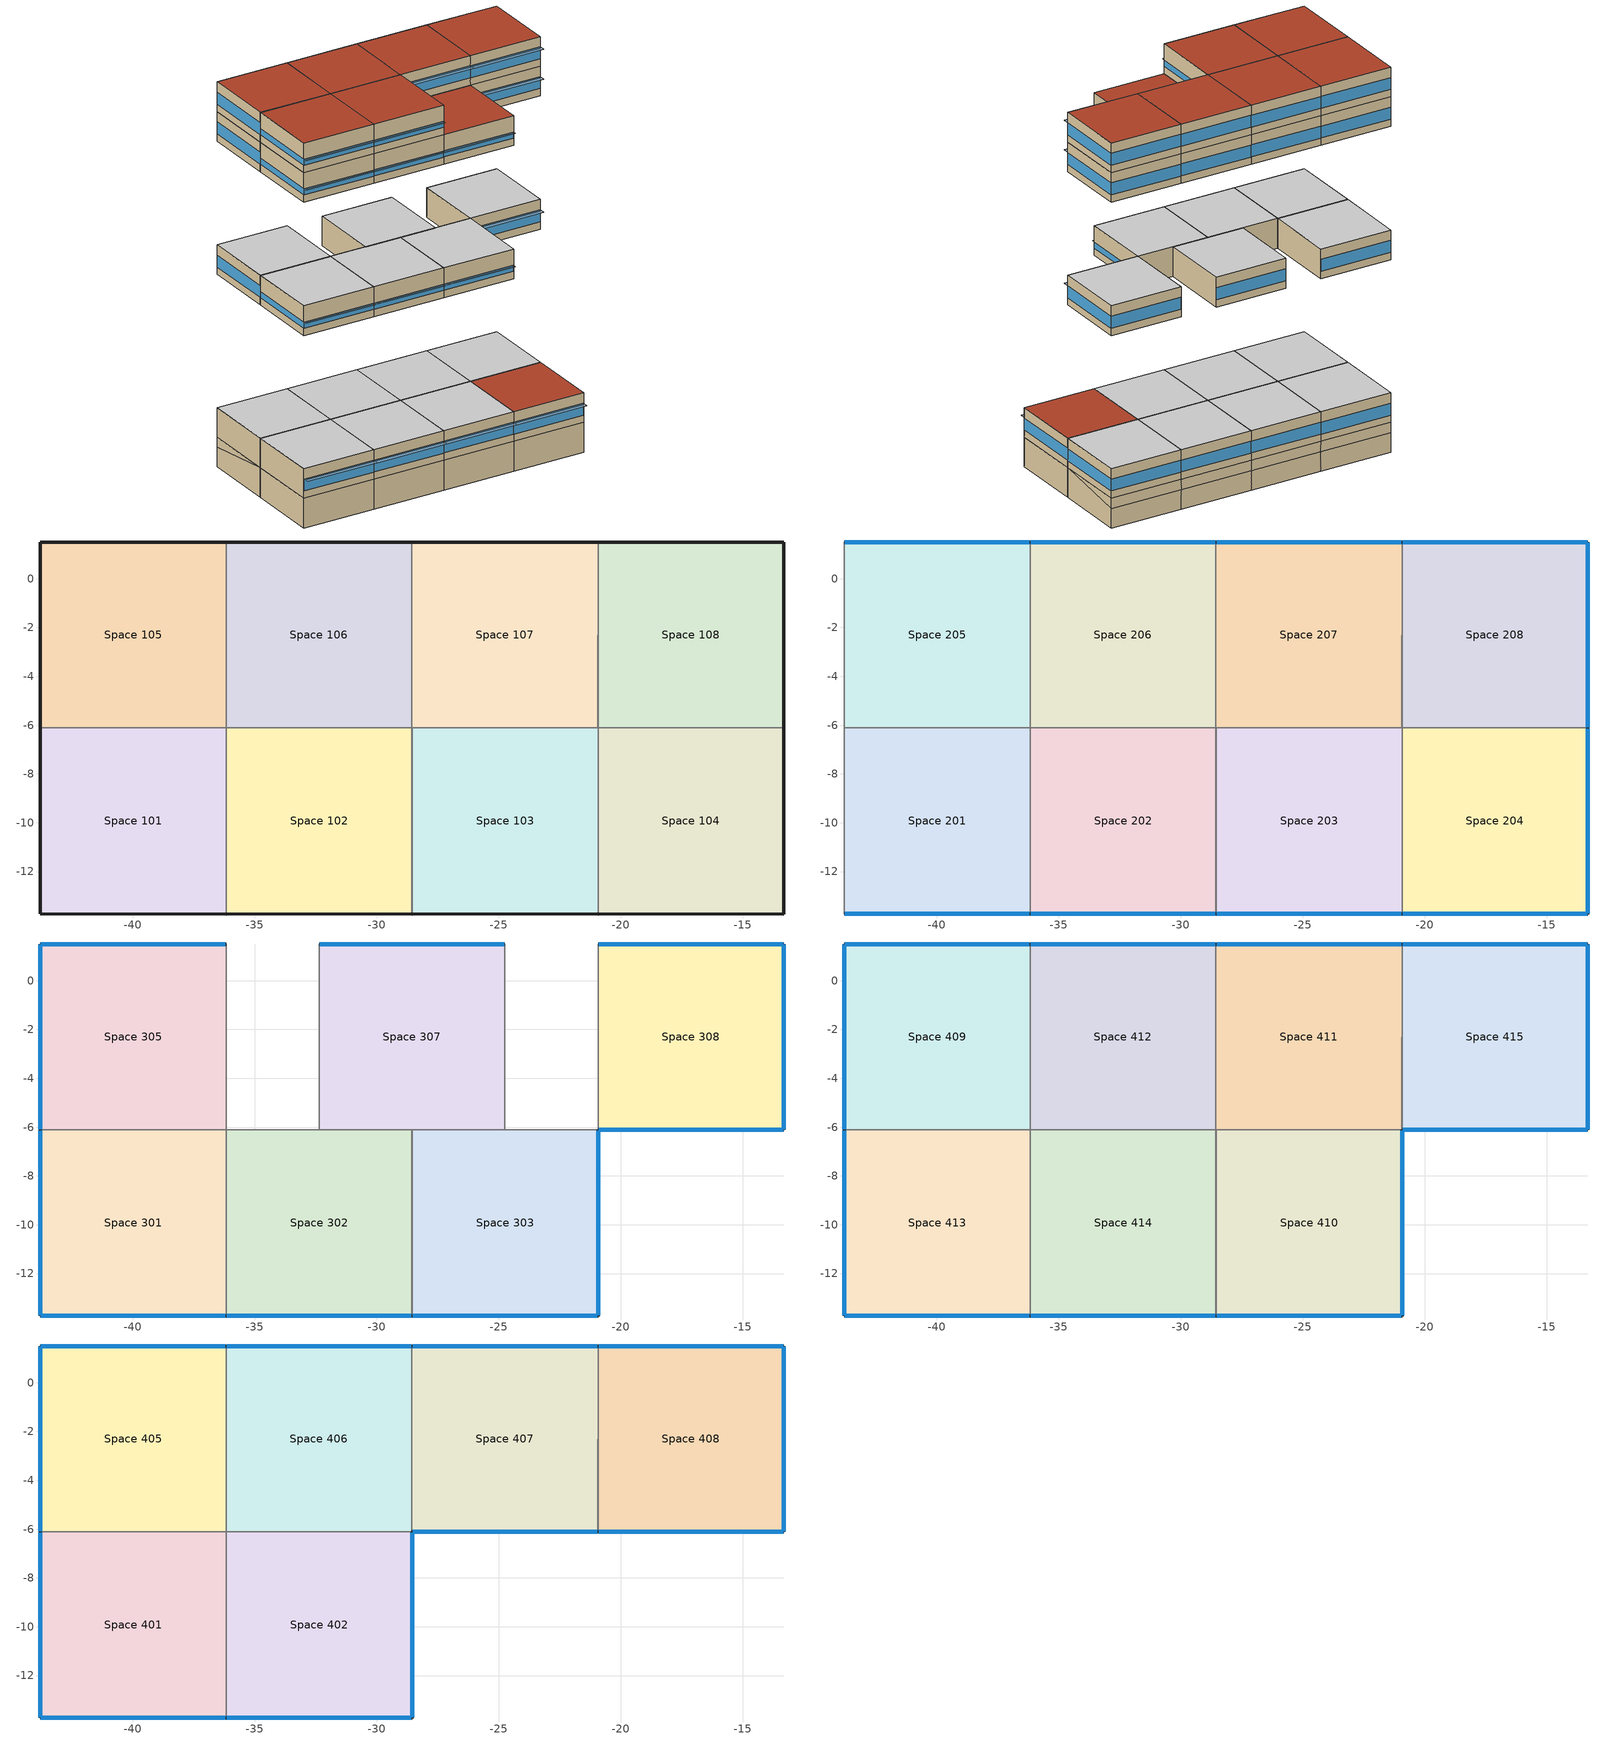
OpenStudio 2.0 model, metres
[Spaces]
Space 101
 floor ground: -36.18,-6.12 -36.18,-13.74 -43.8,-13.74 -43.8,-6.12 z0
 wall ground: -43.8,-6.12 -43.8,-13.74 -36.18,-13.74 z0:3.05
 wall to Space 105: -36.18,-6.12 -43.8,-6.12 z0:3.05
 wall to Space 102: -36.18,-13.74 -36.18,-6.12 z0:3.05
Space 102
 floor ground: -28.56,-6.12 -28.56,-13.74 -36.18,-13.74 -36.18,-6.12 z0
 wall to Space 106: -28.56,-6.12 -36.18,-6.12 z0:3.05
 wall to Space 103: -28.56,-13.74 -28.56,-6.12 z0:3.05
 wall ground: -36.18,-13.74 -28.56,-13.74 z0:3.05
Space 103
 floor ground: -20.94,-6.12 -20.94,-13.74 -28.56,-13.74 -28.56,-6.12 z0
 wall to Space 107: -20.94,-6.12 -28.56,-6.12 z0:3.05
 wall to Space 104: -20.94,-13.74 -20.94,-6.12 z0:3.05
 wall ground: -28.56,-13.74 -20.94,-13.74 z0:3.05
Space 104
 floor ground: -13.32,-6.12 -13.32,-13.74 -20.94,-13.74 -20.94,-6.12 z0
 wall to Space 108: -13.32,-6.12 -20.94,-6.12 z0:3.05
 wall ground: -20.94,-13.74 -13.32,-13.74 -13.32,-6.12 z0:3.05
Space 105
 floor ground: -43.8,1.5 -36.18,1.5 -36.18,-6.12 -43.8,-6.12 z0
 wall outside: -36.18,1.5 -43.8,1.5 z1.99:3.05
 wall to Space 106: -36.18,-6.12 -36.18,1.5 z0:3.05
 wall ground: -36.18,1.5 -43.8,1.5 z0:1.99; -43.8,-6.12,3.05 -43.8,1.5,1.99 -43.8,1.5,0 -43.8,-6.12,0
 wall adiabatic: -43.8,1.5,3.05 -43.8,1.5,1.99 -43.8,-6.12,3.05
Space 106
 floor ground: -36.18,1.5 -28.56,1.5 -28.56,-6.12 -36.18,-6.12 z0
 wall outside: -28.56,1.5 -36.18,1.5 z1.99:3.05
 wall to Space 107: -28.56,-6.12 -28.56,1.5 z0:3.05
 wall ground: -28.56,1.5 -36.18,1.5 z0:1.99
Space 107
 floor ground: -28.56,1.5 -20.94,1.5 -20.94,-6.12 -28.56,-6.12 z0
 wall outside: -20.94,1.5 -28.56,1.5 z1.99:3.05
 wall to Space 108: -20.94,-6.12 -20.94,1.5 z0:3.05
 wall ground: -20.94,1.5 -28.56,1.5 z0:1.99
Space 108
 floor ground: -13.32,1.5 -13.32,-6.12 -20.94,-6.12 -20.94,1.5 z0
 wall outside: -13.32,1.5 -20.94,1.5 z1.99:3.05; -13.32,-6.12,3.05 -13.32,1.5,1.99 -13.32,1.5,3.05
 wall ground: -13.32,1.5 -20.94,1.5 z0:1.99; -13.32,-6.12,3.05 -13.32,-6.12,0 -13.32,1.5,0 -13.32,1.5,1.99
Space 201
 floor to Space 101: -36.18,-6.12 -36.18,-13.74 -43.8,-13.74 -43.8,-6.12 z3.05
 wall outside: -43.8,-13.74 -36.18,-13.74 z3.05:6.1
 wall adiabatic: -43.8,-6.12 -43.8,-13.74 z3.05:6.1
 wall to Space 205: -36.18,-6.12 -43.8,-6.12 z3.05:6.1
 wall to Space 202: -36.18,-13.74 -36.18,-6.12 z3.05:6.1
 window: -43.77,-13.74 -36.2,-13.74 z3.81:5.04
 ceiling adiabatic: -36.18,-13.74 -36.18,-6.12 -43.8,-6.12 -43.8,-13.74 z6.1
Space 202
 floor to Space 102: -28.56,-6.12 -28.56,-13.74 -36.18,-13.74 -36.18,-6.12 z3.05
 wall outside: -36.18,-13.74 -28.56,-13.74 z3.05:6.1
 wall to Space 206: -28.56,-6.12 -36.18,-6.12 z3.05:6.1
 wall to Space 203: -28.56,-13.74 -28.56,-6.12 z3.05:6.1
 window: -36.15,-13.74 -28.58,-13.74 z3.81:5.04
 ceiling adiabatic: -28.56,-13.74 -28.56,-6.12 -36.18,-6.12 -36.18,-13.74 z6.1
Space 203
 floor to Space 103: -20.94,-6.12 -20.94,-13.74 -28.56,-13.74 -28.56,-6.12 z3.05
 wall outside: -28.56,-13.74 -20.94,-13.74 z3.05:6.1
 wall to Space 207: -20.94,-6.12 -28.56,-6.12 z3.05:6.1
 wall to Space 204: -20.94,-13.74 -20.94,-6.12 z3.05:6.1
 window: -28.53,-13.74 -20.96,-13.74 z3.81:5.04
 ceiling adiabatic: -20.94,-13.74 -20.94,-6.12 -28.56,-6.12 -28.56,-13.74 z6.1
Space 204
 floor to Space 104: -13.32,-6.12 -13.32,-13.74 -20.94,-13.74 -20.94,-6.12 z3.05
 wall outside: -20.94,-13.74 -13.32,-13.74 -13.32,-6.12 z3.05:6.1
 wall to Space 208: -13.32,-6.12 -20.94,-6.12 z3.05:6.1
 window: -20.91,-13.74 -13.34,-13.74 / -13.32,-13.71 -13.32,-6.14 z3.81:5.04
 roof outside: -13.32,-13.74 -13.32,-6.12 -20.94,-6.12 -20.94,-13.74 z6.1
Space 205
 floor to Space 105: -43.8,1.5 -36.18,1.5 -36.18,-6.12 -43.8,-6.12 z3.05
 wall outside: -36.18,1.5 -43.8,1.5 z3.05:6.1
 wall to Space 206: -36.18,-6.12 -36.18,1.5 z3.05:6.1
 wall adiabatic: -43.8,1.5 -43.8,-6.12 z3.05:6.1
 window: -36.2,1.5 -43.77,1.5 z3.81:5.04
 ceiling adiabatic: -36.18,-6.12 -36.18,1.5 -43.8,1.5 -43.8,-6.12 z6.1
Space 206
 floor to Space 106: -36.18,1.5 -28.56,1.5 -28.56,-6.12 -36.18,-6.12 z3.05
 wall outside: -28.56,1.5 -36.18,1.5 z3.05:6.1
 wall to Space 207: -28.56,-6.12 -28.56,1.5 z3.05:6.1
 window: -28.58,1.5 -36.15,1.5 z3.81:5.04
 ceiling adiabatic: -28.56,-6.12 -28.56,1.5 -36.18,1.5 -36.18,-6.12 z6.1
Space 207
 floor to Space 107: -28.56,1.5 -20.94,1.5 -20.94,-6.12 -28.56,-6.12 z3.05
 wall outside: -20.94,1.5 -28.56,1.5 z3.05:6.1
 wall to Space 208: -20.94,-6.12 -20.94,1.5 z3.05:6.1
 window: -20.96,1.5 -28.53,1.5 z3.81:5.04
 ceiling adiabatic: -20.94,-6.12 -20.94,1.5 -28.56,1.5 -28.56,-6.12 z6.1
Space 208
 floor to Space 108: -13.32,1.5 -13.32,-6.12 -20.94,-6.12 -20.94,1.5 z3.05
 wall outside: -13.32,-6.12 -13.32,1.5 -20.94,1.5 z3.05:6.1
 window: -13.32,-6.09 -13.32,1.48 / -13.34,1.5 -20.91,1.5 z3.81:5.04
 ceiling adiabatic: -13.32,-6.12 -13.32,1.5 -20.94,1.5 -20.94,-6.12 z6.1
Space 301
 floor adiabatic: -36.18,-6.12 -36.18,-13.74 -43.8,-13.74 -43.8,-6.12 z19.81
 wall outside: -43.8,-6.12 -43.8,-13.74 -36.18,-13.74 z19.81:22.86
 wall to Space 305: -36.18,-6.12 -43.8,-6.12 z19.81:22.86
 wall to Space 302: -36.18,-13.74 -36.18,-6.12 z19.81:22.86
 window: -43.77,-13.74 -36.2,-13.74 / -43.8,-6.14 -43.8,-13.71 z20.57:21.19
 ceiling adiabatic: -36.18,-13.74 -36.18,-6.12 -43.8,-6.12 -43.8,-13.74 z22.86
Space 302
 floor adiabatic: -28.56,-6.12 -28.56,-13.74 -36.18,-13.74 -36.18,-6.12 z19.81
 wall outside: -36.18,-13.74 -28.56,-13.74 z19.81:22.86
 wall adiabatic: -28.56,-6.12 -36.18,-6.12 z19.81:22.86
 wall to Space 303: -28.56,-13.74 -28.56,-6.12 z19.81:22.86
 window: -36.15,-13.74 -28.58,-13.74 z20.57:21.19
 ceiling adiabatic: -28.56,-13.74 -28.56,-6.12 -36.18,-6.12 -36.18,-13.74 z22.86
Space 303
 floor adiabatic: -20.94,-6.12 -20.94,-13.74 -28.56,-13.74 -28.56,-6.12 z19.81
 wall outside: -28.56,-13.74 -20.94,-13.74 -20.94,-6.12 z19.81:22.86
 wall adiabatic: -20.94,-6.12 -28.56,-6.12 z19.81:22.86
 window: -28.53,-13.74 -20.96,-13.74 / -20.94,-13.71 -20.94,-6.14 z20.57:21.19
 ceiling adiabatic: -20.94,-13.74 -20.94,-6.12 -28.56,-6.12 -28.56,-13.74 z22.86
Space 305
 floor adiabatic: -36.18,1.5 -36.18,-6.12 -43.8,-6.12 -43.8,1.5 z19.81
 wall outside: -36.18,1.5 -43.8,1.5 -43.8,-6.12 z19.81:22.86
 wall adiabatic: -36.18,-6.12 -36.18,1.5 z19.81:22.86
 window: -43.8,1.48 -43.8,-6.09 / -36.2,1.5 -43.77,1.5 z20.57:21.8
 ceiling adiabatic: -36.18,-6.12 -36.18,1.5 -43.8,1.5 -43.8,-6.12 z22.86
Space 307
 floor adiabatic: -24.75,1.5 -24.75,-6.12 -32.37,-6.12 -32.37,1.5 z19.81
 wall outside: -24.75,1.5 -32.37,1.5 z19.81:22.86
 wall adiabatic: -32.37,1.5 -32.37,-6.12 -24.75,-6.12 -24.75,1.5 z19.81:22.86
 window: -24.77,1.5 -32.34,1.5 z20.57:21.8
 ceiling adiabatic: -24.75,-6.12 -24.75,1.5 -32.37,1.5 -32.37,-6.12 z22.86
Space 308
 floor adiabatic: -13.32,1.5 -13.32,-6.12 -20.94,-6.12 -20.94,1.5 z19.81
 wall outside: -20.94,-6.12 -13.32,-6.12 -13.32,1.5 -20.94,1.5 z19.81:22.86
 wall adiabatic: -20.94,1.5 -20.94,-6.12 z19.81:22.86
 window: -13.34,1.5 -20.91,1.5 / -20.91,-6.12 -13.34,-6.12 / -13.32,-6.09 -13.32,1.48 z20.57:21.8
 ceiling adiabatic: -13.32,-6.12 -13.32,1.5 -20.94,1.5 -20.94,-6.12 z22.86
Space 409
 floor adiabatic: -43.8,1.5 -36.18,1.5 -36.18,-6.12 -43.8,-6.12 z33.53
 wall outside: -36.18,1.5 -43.8,1.5 -43.8,-6.12 z33.53:36.58
 wall to Space 413: -43.8,-6.12 -36.18,-6.12 z33.53:36.58
 wall to Space 412: -36.18,-6.12 -36.18,1.5 z33.53:36.58
 window: -43.8,1.48 -43.8,-6.09 / -36.2,1.5 -43.77,1.5 z34.29:35.52
Space 410
 floor adiabatic: -20.94,-6.12 -20.94,-13.74 -28.56,-13.74 -28.56,-6.12 z33.53
 wall outside: -28.56,-13.74 -20.94,-13.74 -20.94,-6.12 z33.53:36.58
 wall to Space 411: -20.94,-6.12 -28.56,-6.12 z33.53:36.58
 wall to Space 414: -28.56,-6.12 -28.56,-13.74 z33.53:36.58
 window: -20.94,-13.71 -20.94,-6.14 / -28.53,-13.74 -20.96,-13.74 z34.29:34.9
 roof outside: -20.94,-13.74 -20.94,-6.12 -28.56,-6.12 -28.56,-13.74 z36.58
Space 411
 floor adiabatic: -28.56,1.5 -20.94,1.5 -20.94,-6.12 -28.56,-6.12 z33.53
 wall outside: -20.94,1.5 -28.56,1.5 z33.53:36.58
 wall to Space 412: -28.56,1.5 -28.56,-6.12 z33.53:36.58
 wall to Space 415: -20.94,-6.12 -20.94,1.5 z33.53:36.58
 window: -20.96,1.5 -28.53,1.5 z34.29:35.52
Space 412
 floor adiabatic: -28.56,1.5 -28.56,-6.12 -36.18,-6.12 -36.18,1.5 z33.53
 wall outside: -28.56,1.5 -36.18,1.5 z33.53:36.58
 wall to Space 414: -36.18,-6.12 -28.56,-6.12 z33.53:36.58
 window: -28.58,1.5 -36.15,1.5 z34.29:35.52
Space 413
 floor adiabatic: -36.18,-6.12 -36.18,-13.74 -43.8,-13.74 -43.8,-6.12 z33.53
 wall outside: -43.8,-6.12 -43.8,-13.74 -36.18,-13.74 z33.53:36.58
 wall to Space 414: -36.18,-13.74 -36.18,-6.12 z33.53:36.58
 window: -43.8,-6.14 -43.8,-13.71 / -43.77,-13.74 -36.2,-13.74 z34.29:34.9
Space 414
 floor adiabatic: -28.56,-6.12 -28.56,-13.74 -36.18,-13.74 -36.18,-6.12 z33.53
 wall outside: -36.18,-13.74 -28.56,-13.74 z33.53:36.58
 window: -36.15,-13.74 -28.58,-13.74 z34.29:34.9
Space 415
 floor adiabatic: -13.32,1.5 -13.32,-6.12 -20.94,-6.12 -20.94,1.5 z33.53
 wall outside: -20.94,-6.12 -13.32,-6.12 -13.32,1.5 -20.94,1.5 z33.53:36.58
 window: -13.34,1.5 -20.91,1.5 / -13.32,-6.09 -13.32,1.48 / -20.91,-6.12 -13.34,-6.12 z34.29:35.52
Space 401
 floor to Space 413: -36.18,-6.12 -36.18,-13.74 -43.8,-13.74 -43.8,-6.12 z36.58
 wall outside: -43.8,-6.12 -43.8,-13.74 -36.18,-13.74 z36.58:39.62
 wall to Space 405: -36.18,-6.12 -43.8,-6.12 z36.58:39.62
 wall to Space 402: -36.18,-13.74 -36.18,-6.12 z36.58:39.62
 window: -43.8,-6.14 -43.8,-13.71 / -43.77,-13.74 -36.2,-13.74 z37.34:37.95
 roof outside: -36.18,-13.74 -36.18,-6.12 -43.8,-6.12 -43.8,-13.74 z39.62
Space 402
 floor to Space 414: -28.56,-6.12 -28.56,-13.74 -36.18,-13.74 -36.18,-6.12 z36.58
 wall outside: -36.18,-13.74 -28.56,-13.74 -28.56,-6.12 z36.58:39.62
 wall to Space 406: -28.56,-6.12 -36.18,-6.12 z36.58:39.62
 window: -36.15,-13.74 -28.58,-13.74 / -28.56,-13.71 -28.56,-6.14 z37.34:37.95
 roof outside: -28.56,-13.74 -28.56,-6.12 -36.18,-6.12 -36.18,-13.74 z39.62
Space 405
 floor to Space 409: -43.8,1.5 -36.18,1.5 -36.18,-6.12 -43.8,-6.12 z36.58
 wall outside: -36.18,1.5 -43.8,1.5 -43.8,-6.12 z36.58:39.62
 wall to Space 406: -36.18,-6.12 -36.18,1.5 z36.58:39.62
 window: -43.8,1.48 -43.8,-6.09 / -36.2,1.5 -43.77,1.5 z37.34:38.56
 roof outside: -36.18,-6.12 -36.18,1.5 -43.8,1.5 -43.8,-6.12 z39.62
Space 406
 floor to Space 412: -36.18,1.5 -28.56,1.5 -28.56,-6.12 -36.18,-6.12 z36.58
 wall outside: -28.56,1.5 -36.18,1.5 z36.58:39.62
 wall to Space 407: -28.56,-6.12 -28.56,1.5 z36.58:39.62
 window: -28.58,1.5 -36.15,1.5 z37.34:38.56
 roof outside: -28.56,-6.12 -28.56,1.5 -36.18,1.5 -36.18,-6.12 z39.62
Space 407
 floor to Space 411: -28.56,1.5 -20.94,1.5 -20.94,-6.12 -28.56,-6.12 z36.58
 wall outside: -28.56,-6.12 -20.94,-6.12 / -20.94,1.5 -28.56,1.5 z36.58:39.62
 wall to Space 408: -20.94,-6.12 -20.94,1.5 z36.58:39.62
 window: -28.53,-6.12 -20.96,-6.12 / -20.96,1.5 -28.53,1.5 z37.34:38.56
 roof outside: -20.94,-6.12 -20.94,1.5 -28.56,1.5 -28.56,-6.12 z39.62
Space 408
 floor to Space 415: -13.32,1.5 -13.32,-6.12 -20.94,-6.12 -20.94,1.5 z36.58
 wall outside: -20.94,-6.12 -13.32,-6.12 -13.32,1.5 -20.94,1.5 z36.58:39.62
 window: -20.91,-6.12 -13.34,-6.12 / -13.34,1.5 -20.91,1.5 / -13.32,-6.09 -13.32,1.48 z37.34:38.56
 roof outside: -13.32,-6.12 -13.32,1.5 -20.94,1.5 -20.94,-6.12 z39.62
shading: -20.96,-14.35 -20.96,-13.74 -28.53,-13.74 -28.53,-14.35 z5.04; -13.34,-6.73 -13.34,-6.12 -20.91,-6.12 -20.91,-6.73 z38.56; -28.58,-14.05 -28.58,-13.74 -36.15,-13.74 -36.15,-14.05 z37.95; -36.2,-14.05 -36.2,-13.74 -43.77,-13.74 -43.77,-14.05 z21.19; -36.2,-14.05 -36.2,-13.74 -43.77,-13.74 -43.77,-14.05 z37.95; -13.34,-14.35 -13.34,-13.74 -20.91,-13.74 -20.91,-14.35 z5.04; -36.2,-14.35 -36.2,-13.74 -43.77,-13.74 -43.77,-14.35 z5.04; -20.96,-14.05 -20.96,-13.74 -28.53,-13.74 -28.53,-14.05 z21.19; -28.58,-14.05 -28.58,-13.74 -36.15,-13.74 -36.15,-14.05 z21.19; -13.34,-6.73 -13.34,-6.12 -20.91,-6.12 -20.91,-6.73 z21.8; -20.96,-6.73 -20.96,-6.12 -28.53,-6.12 -28.53,-6.73 z38.56; -28.58,-14.35 -28.58,-13.74 -36.15,-13.74 -36.15,-14.35 z5.04; -20.96,-14.05 -20.96,-13.74 -28.53,-13.74 -28.53,-14.05 z34.9; -36.2,-14.05 -36.2,-13.74 -43.77,-13.74 -43.77,-14.05 z34.9; -28.58,-14.05 -28.58,-13.74 -36.15,-13.74 -36.15,-14.05 z34.9; -13.34,-6.73 -13.34,-6.12 -20.91,-6.12 -20.91,-6.73 z35.52
[Building]
Building 1: Space Type=189.1-2009 - Office - OpenOffice - CZ4-8 1; Default Construction Set=189.1-2009 - CZ5 - Office 1
[Site]
Site 1
[ClimateZones]
Climate Zone Institution Name 1=ASHRAE; Climate Zone Document Name 1=ANSI/ASHRAE Standard 169; Climate Zone Document Year 1=2006; Climate Zone Institution Name 2=CEC; Climate Zone Document Name 2=California Climate Zone Descriptions; Climate Zone Document Year 2=1995
[DefaultConstructionSet]
189.1-2009 - CZ5 - Office 1: Default Exterior Surface Constructions=Default Surface Constructions 22; Default Interior Surface Constructions=Default Surface Constructions 23; Default Ground Contact Surface Constructions=Default Surface Constructions 24; Default Exterior SubSurface Constructions=Default Sub Surface Constructions 15; Default Interior SubSurface Constructions=Default Sub Surface Constructions 16; Interior Partition Construction=Interior Partition
[DefaultSurfaceConstructions]
Name | Floor Construction | Wall Construction | Roof Ceiling Construction
Default Surface Constructions 22 | ExtSlabCarpet 4in ClimateZone 1-8 | ASHRAE 189.1-2009 ExtWall Mass ClimateZone 5 | ASHRAE 189.1-2009 ExtRoof IEAD ClimateZone 2-5
Default Surface Constructions 23 | Interior Floor | Interior Wall | Interior Ceiling
Default Surface Constructions 24 | ExtSlabCarpet 4in ClimateZone 1-8 | ExtSlabCarpet 4in ClimateZone 1-8 | ExtSlabCarpet 4in ClimateZone 1-8
[Construction]
ExtSlabCarpet 4in ClimateZone 1-8: MAT-CC05 4 HW CONCRETE, CP02 CARPET PAD
Interior Floor: F16 Acoustic tile, F05 Ceiling air space resistance, M11 100mm lightweight concrete
Interior Wall: G01a 19mm gypsum board, F04 Wall air space resistance, G01a 19mm gypsum board
Interior Ceiling: M11 100mm lightweight concrete, F05 Ceiling air space resistance, F16 Acoustic tile
Exterior Door: F08 Metal surface, I01 25mm insulation board
Interior Window: Clear 3mm
Interior Door; Interior Partition: G05 25mm wood
ASHRAE 189.1-2009 ExtRoof IEAD ClimateZone 2-5: Roof Membrane, Roof Insulation [21], Metal Decking
ASHRAE 189.1-2009 ExtWindow ClimateZone 4-5: Theoretical Glass [207]
ASHRAE 189.1-2009 ExtWall Mass ClimateZone 5: 1IN Stucco, 8IN Concrete HW, Wall Insulation [40], 1/2IN Gypsum
[Material] Thermal Absorptance=0.9
Name | Roughness | Thickness {m} | Conductivity {W/m-K} | Density {kg/m3} | Specific Heat {J/kg-K} | Solar Absorptance | Visible Absorptance
MAT-CC05 4 HW CONCRETE | Rough | 0.1016 | 1.311 | 2240 | 836.8 | 0.85 | 0.85
1IN Stucco | Smooth | 0.0253 | 0.6918 | 1858 | 837 | 0.92 | 0.92
8IN Concrete HW | MediumRough | 0.2033 | 1.7296 | 2243 | 837 | 0.65 | 0.65
1/2IN Gypsum | Smooth | 0.0127 | 0.16 | 784.9 | 830 | 0.4 | 0.4
Roof Membrane | VeryRough | 0.0095 | 0.16 | 1121.29 | 1460 | 0.7 | 0.7
Metal Decking | MediumSmooth | 0.0015 | 45.006 | 7680 | 418.4 | 0.6 | 0.6
F16 Acoustic tile | MediumSmooth | 0.0191 | 0.06 | 368 | 590 | 0.3 | 0.3
M11 100mm lightweight concrete | MediumRough | 0.1016 | 0.53 | 1280 | 840 | 0.5 | 0.5
G01a 19mm gypsum board | MediumSmooth | 0.019 | 0.16 | 800 | 1090 | 0.4 | 0.4
F08 Metal surface | Smooth | 0.0008 | 45.28 | 7824 | 500 | 0.7 | 0.7
I01 25mm insulation board | MediumRough | 0.0254 | 0.03 | 43 | 1210 | 0.6 | 0.6
G05 25mm wood | MediumSmooth | 0.0254 | 0.15 | 608 | 1630 | 0.5 | 0.5
Roof Insulation [21] | MediumRough | 0.2105 | 0.049 | 265 | 836.8 | 0.7 | 0.7
Wall Insulation [40] | MediumRough | 0.0794 | 0.0432 | 91 | 837 | 0.5 | 0.5
[Material:NoMass]
CP02 CARPET PAD: Roughness=Smooth; Thermal Resistance {m2-K/W}=0.1; Thermal Absorptance=0.9; Solar Absorptance=0.8; Visible Absorptance=0.8
[Material:AirGap]
Name | Thermal Resistance {m2-K/W}
F05 Ceiling air space resistance | 0.18
F04 Wall air space resistance | 0.15
[DefaultSubSurfaceConstructions]
Name | Fixed Window Construction | Operable Window Construction | Door Construction | Tubular Daylight Dome Construction | Tubular Daylight Diffuser Construction
Default Sub Surface Constructions 15 | ASHRAE 189.1-2009 ExtWindow ClimateZone 4-5 | ASHRAE 189.1-2009 ExtWindow ClimateZone 4-5 | Exterior Door | Interior Window | Interior Window
Default Sub Surface Constructions 16 | Interior Window | Interior Window | Interior Door
[WindowMaterial:Glazing] Optical Data Type=SpectralAverage; Thickness {m}=0.003; Back Side Solar Reflectance at Normal Incidence=0; Back Side Visible Reflectance at Normal Incidence=0; Infrared Transmittance at Normal Incidence=0; Dirt Correction Factor for Solar and Visible Transmittance=1; Solar Diffusing=No
Name | Solar Transmittance at Normal Incidence | Front Side Solar Reflectance at Normal Incidence | Visible Transmittance at Normal Incidence | Front Side Visible Reflectance at Normal Incidence | Front Side Infrared Hemispherical Emissivity | Back Side Infrared Hemispherical Emissivity | Conductivity {W/m-K}
Clear 3mm | 0.837 | 0.075 | 0.898 | 0.081 | 0.84 | 0.84 | 0.9
Theoretical Glass [207] | 0.3311 | 0.6189 | 0.44 | 0.51 | 0.9 | 0.9 | 0.0133
[WindowMaterial:Blind]
Window Material Blind 1: Slat Width {m}=0.025; Slat Separation {m}=0.01875; Front Side Slat Beam Solar Reflectance=0.5; Back Side Slat Beam Solar Reflectance=0.5; Front Side Slat Diffuse Solar Reflectance=0.5; Back Side Slat Diffuse Solar Reflectance=0.5; Slat Beam Visible Transmittance=0
[SpaceType] Standards Building Type=Office
Name | Default Schedule Set | Design Specification Outdoor Air Object | Standards Space Type
189.1-2009 - Office - Conference - CZ4-8 | 189.1-2009 - Office - Conference - CZ4-8 Schedule Set | 189.1-2009 - Office - Conference - CZ4-8 Ventilation | Conference
189.1-2009 - Office - Lobby - CZ4-8 | 189.1-2009 - Office - Lobby - CZ4-8 Schedule Set | 189.1-2009 - Office - Lobby - CZ4-8 Ventilation | Lobby
189.1-2009 - Office - OpenOffice - CZ4-8 1 | 189.1-2009 - Office - OpenOffice - CZ4-8 Schedule Set 1 | 189.1-2009 - Office - OpenOffice - CZ4-8 Ventilation 1 | OpenOffice
[DefaultScheduleSet] People Activity Level Schedule=Office Activity; Lighting Schedule=Office Bldg Light; Electric Equipment Schedule=Office Bldg Equip; Infiltration Schedule=Office Infil Quarter On
Name | Number of People Schedule
189.1-2009 - Office - Conference - CZ4-8 Schedule Set; 189.1-2009 - Office - Lobby - CZ4-8 Schedule Set | Office Misc Occ
189.1-2009 - Office - OpenOffice - CZ4-8 Schedule Set 1 | Office Work Occ
[Lights:Definition] Design Level Calculation Method=Watts/Area
Name | Watts per Space Floor Area {W/m2}
189.1-2009 - Office - Conference - CZ4-8 Lights Definition; 189.1-2009 - Office - Lobby - CZ4-8 Lights Definition | 12.5938
189.1-2009 - Office - OpenOffice - CZ4-8 Lights Definition 1 | 10.6563
[Lights]
Name | Lights Definition | Space or SpaceType
189.1-2009 - Office - Conference - CZ4-8 Lights | 189.1-2009 - Office - Conference - CZ4-8 Lights Definition | 189.1-2009 - Office - Conference - CZ4-8
189.1-2009 - Office - Lobby - CZ4-8 Lights | 189.1-2009 - Office - Lobby - CZ4-8 Lights Definition | 189.1-2009 - Office - Lobby - CZ4-8
189.1-2009 - Office - OpenOffice - CZ4-8 Lights 1 | 189.1-2009 - Office - OpenOffice - CZ4-8 Lights Definition 1 | 189.1-2009 - Office - OpenOffice - CZ4-8 1
[DesignSpecification:OutdoorAir] Outdoor Air Method=Sum
Name | Outdoor Air Flow per Person {m3/s-person}
189.1-2009 - Office - Conference - CZ4-8 Ventilation; 189.1-2009 - Office - OpenOffice - CZ4-8 Ventilation 1 | 0.00943895
189.1-2009 - Office - Lobby - CZ4-8 Ventilation | 0.00707921
[People:Definition] Number of People Calculation Method=People/Area; Fraction Radiant=0.3
Name | People per Space Floor Area {person/m2}
189.1-2009 - Office - Conference - CZ4-8 People Definition | 0.538196
189.1-2009 - Office - Lobby - CZ4-8 People Definition | 0.107639
189.1-2009 - Office - OpenOffice - CZ4-8 People Definition 1 | 0.0565105
[People]
Name | People Definition | Space or SpaceType
189.1-2009 - Office - Conference - CZ4-8 People | 189.1-2009 - Office - Conference - CZ4-8 People Definition | 189.1-2009 - Office - Conference - CZ4-8
189.1-2009 - Office - Lobby - CZ4-8 People | 189.1-2009 - Office - Lobby - CZ4-8 People Definition | 189.1-2009 - Office - Lobby - CZ4-8
189.1-2009 - Office - OpenOffice - CZ4-8 People 1 | 189.1-2009 - Office - OpenOffice - CZ4-8 People Definition 1 | 189.1-2009 - Office - OpenOffice - CZ4-8 1
[SpaceInfiltration:DesignFlowRate] Design Flow Rate Calculation Method=Flow/ExteriorArea; Flow per Exterior Surface Area {m3/s-m2}=0.000226568
Name | Space or SpaceType
189.1-2009 - Office - Conference - CZ4-8 Infiltration | 189.1-2009 - Office - Conference - CZ4-8
189.1-2009 - Office - Lobby - CZ4-8 Infiltration | 189.1-2009 - Office - Lobby - CZ4-8
189.1-2009 - Office - OpenOffice - CZ4-8 Infiltration 1 | 189.1-2009 - Office - OpenOffice - CZ4-8 1
[ElectricEquipment:Definition] Design Level Calculation Method=Watts/Area
Name | Watts per Space Floor Area {W/m2}
189.1-2009 - Office - Conference - CZ4-8 Electric Equipment Definition | 3.98265
189.1-2009 - Office - Lobby - CZ4-8 Electric Equipment Definition | 0.753474
189.1-2009 - Office - OpenOffice - CZ4-8 Electric Equipment Definition 1 | 7.64238
[ElectricEquipment]
Name | Electric Equipment Definition | Space or SpaceType
189.1-2009 - Office - Conference - CZ4-8 Electric Equipment | 189.1-2009 - Office - Conference - CZ4-8 Electric Equipment Definition | 189.1-2009 - Office - Conference - CZ4-8
189.1-2009 - Office - Lobby - CZ4-8 Electric Equipment | 189.1-2009 - Office - Lobby - CZ4-8 Electric Equipment Definition | 189.1-2009 - Office - Lobby - CZ4-8
189.1-2009 - Office - OpenOffice - CZ4-8 Electric Equipment 1 | 189.1-2009 - Office - OpenOffice - CZ4-8 Electric Equipment Definition 1 | 189.1-2009 - Office - OpenOffice - CZ4-8 1
[ThermostatSetpoint:DualSetpoint]
Name | Heating Setpoint Temperature Schedule | Cooling Setpoint Temperature Schedule
Thermostat Setpoint Dual Setpoint 1; Thermostat Setpoint Dual Setpoint 2; Thermostat Setpoint Dual Setpoint 3; Thermostat Setpoint Dual Setpoint 4; Thermostat Setpoint Dual Setpoint 5; Thermostat Setpoint Dual Setpoint 6; Thermostat Setpoint Dual Setpoint 8; Thermostat Setpoint Dual Setpoint 9; Thermostat Setpoint Dual Setpoint 10; Thermostat Setpoint Dual Setpoint 11; Thermostat Setpoint Dual Setpoint 12; Thermostat Setpoint Dual Setpoint 13; Thermostat Setpoint Dual Setpoint 14; Thermostat Setpoint Dual Setpoint 15; Thermostat Setpoint Dual Setpoint 16; Thermostat Setpoint Dual Setpoint 17; Thermostat Setpoint Dual Setpoint 18; Thermostat Setpoint Dual Setpoint 19; Thermostat Setpoint Dual Setpoint 20; Thermostat Setpoint Dual Setpoint 21; Thermostat Setpoint Dual Setpoint 22; Thermostat Setpoint Dual Setpoint 23; Thermostat Setpoint Dual Setpoint 24; Thermostat Setpoint Dual Setpoint 25; Thermostat Setpoint Dual Setpoint 26; Thermostat Setpoint Dual Setpoint 27; Thermostat Setpoint Dual Setpoint 28; Thermostat Setpoint Dual Setpoint 29; Thermostat Setpoint Dual Setpoint 30; Thermostat Setpoint Dual Setpoint 31; Thermostat Setpoint Dual Setpoint 32; Thermostat Setpoint Dual Setpoint 33; Thermostat Setpoint Dual Setpoint 34; Thermostat Setpoint Dual Setpoint 35; Thermostat Setpoint Dual Setpoint 36 | Medium Office HtgSetp | Medium Office ClgSetp
Thermostat Setpoint Dual Setpoint 7 | Large Office HtgSetp | Large Office ClgSetp
[ShadingControl]
Shading Control 1: Shading Type=InteriorBlind; Shading Device Material=Window Material Blind 1
[BuildingStory]
Name | Nominal Z Coordinate {m} | Nominal Floor to Floor Height {m}
Building Story 1 | 0 | 3.048
Building Story 2 | 3.048 | 3.048
Building Story 3 | 6.096 | 3.048
Building Story 4 | 9.144 | 3.048
Building Story 5
[Space]
Name | Space Type | Building Story | Thermal Zone
Space 101 | 189.1-2009 - Office - Lobby - CZ4-8 | Building Story 1 | Thermal Zone 3
Space 102 | 189.1-2009 - Office - Lobby - CZ4-8 | Building Story 1 | Thermal Zone 7
Space 103 | 189.1-2009 - Office - Lobby - CZ4-8 | Building Story 1 | Thermal Zone 2
Space 104 | 189.1-2009 - Office - Lobby - CZ4-8 | Building Story 1 | Thermal Zone 23
Space 105 | 189.1-2009 - Office - Lobby - CZ4-8 | Building Story 1 | Thermal Zone 4
Space 106 | 189.1-2009 - Office - Lobby - CZ4-8 | Building Story 1 | Thermal Zone 27
Space 107 | 189.1-2009 - Office - Lobby - CZ4-8 | Building Story 1 | Thermal Zone 1
Space 108 | 189.1-2009 - Office - Lobby - CZ4-8 | Building Story 1 | Thermal Zone 8
Space 201 | 189.1-2009 - Office - OpenOffice - CZ4-8 1 | Building Story 2 | Thermal Zone 18
Space 202 | 189.1-2009 - Office - OpenOffice - CZ4-8 1 | Building Story 2 | Thermal Zone 12
Space 203 | 189.1-2009 - Office - Lobby - CZ4-8 | Building Story 2 | Thermal Zone 11
Space 204 | 189.1-2009 - Office - Lobby - CZ4-8 | Building Story 2 | Thermal Zone 19
Space 205 | 189.1-2009 - Office - OpenOffice - CZ4-8 1 | Building Story 2 | Thermal Zone 15
Space 206 | 189.1-2009 - Office - OpenOffice - CZ4-8 1 | Building Story 2 | Thermal Zone 21
Space 207 | 189.1-2009 - Office - Lobby - CZ4-8 | Building Story 2 | Thermal Zone 17
Space 208 | 189.1-2009 - Office - Lobby - CZ4-8 | Building Story 2 | Thermal Zone 29
Space 301 |  | Building Story 3 | Thermal Zone 6
Space 302 |  | Building Story 3 | Thermal Zone 28
Space 303 |  | Building Story 3 | Thermal Zone 14
Space 305 |  | Building Story 3 | Thermal Zone 22
Space 307 |  | Building Story 3 | Thermal Zone 13
Space 308 |  | Building Story 3 | Thermal Zone 26
Space 401 | 189.1-2009 - Office - Conference - CZ4-8 | Building Story 4 | Thermal Zone 24
Space 402 | 189.1-2009 - Office - Conference - CZ4-8 | Building Story 4 | Thermal Zone 16
Space 405 |  | Building Story 4 | Thermal Zone 5
Space 406 |  | Building Story 4 | Thermal Zone 9
Space 407 |  | Building Story 4 | Thermal Zone 10
Space 408 |  | Building Story 4 | Thermal Zone 20
Space 409 |  | Building Story 5 | Thermal Zone 34
Space 410 |  | Building Story 5 | Thermal Zone 36
Space 411 |  | Building Story 5 | Thermal Zone 33
Space 412 |  | Building Story 5 | Thermal Zone 31
Space 413 |  | Building Story 5 | Thermal Zone 30
Space 414 |  | Building Story 5 | Thermal Zone 35
Space 415 |  | Building Story 5 | Thermal Zone 32
[ThermalZone] Use Ideal Air Loads=No
Name | Thermostat | Multiplier
Thermal Zone 1 | Thermostat Setpoint Dual Setpoint 1
Thermal Zone 2 | Thermostat Setpoint Dual Setpoint 33
Thermal Zone 3 | Thermostat Setpoint Dual Setpoint 34
Thermal Zone 4 | Thermostat Setpoint Dual Setpoint 35
Thermal Zone 5 | Thermostat Setpoint Dual Setpoint 36
Thermal Zone 6 | Thermostat Setpoint Dual Setpoint 32 | 9
Thermal Zone 7 | Thermostat Setpoint Dual Setpoint 30
Thermal Zone 8 | Thermostat Setpoint Dual Setpoint 31
Thermal Zone 9 | Thermostat Setpoint Dual Setpoint 29
Thermal Zone 10 | Thermostat Setpoint Dual Setpoint 27
Thermal Zone 11 | Thermostat Setpoint Dual Setpoint 28
Thermal Zone 12 | Thermostat Setpoint Dual Setpoint 26
Thermal Zone 13 | Thermostat Setpoint Dual Setpoint 25 | 18
Thermal Zone 14 | Thermostat Setpoint Dual Setpoint 21 | 9
Thermal Zone 15 | Thermostat Setpoint Dual Setpoint 10
Thermal Zone 16 | Thermostat Setpoint Dual Setpoint 9
Thermal Zone 17 | Thermostat Setpoint Dual Setpoint 11
Thermal Zone 18 | Thermostat Setpoint Dual Setpoint 7
Thermal Zone 19 | Thermostat Setpoint Dual Setpoint 5
Thermal Zone 20 | Thermostat Setpoint Dual Setpoint 4
Thermal Zone 21 | Thermostat Setpoint Dual Setpoint 6
Thermal Zone 22 | Thermostat Setpoint Dual Setpoint 3 | 9
Thermal Zone 23 | Thermostat Setpoint Dual Setpoint 14
Thermal Zone 24 | Thermostat Setpoint Dual Setpoint 8
Thermal Zone 25 | Thermostat Setpoint Dual Setpoint 12
Thermal Zone 26 | Thermostat Setpoint Dual Setpoint 2 | 9
Thermal Zone 27 | Thermostat Setpoint Dual Setpoint 23
Thermal Zone 28 | Thermostat Setpoint Dual Setpoint 24 | 9
Thermal Zone 29 | Thermostat Setpoint Dual Setpoint 22
Thermal Zone 30 | Thermostat Setpoint Dual Setpoint 19
Thermal Zone 31 | Thermostat Setpoint Dual Setpoint 20
Thermal Zone 32 | Thermostat Setpoint Dual Setpoint 17
Thermal Zone 33 | Thermostat Setpoint Dual Setpoint 18
Thermal Zone 34 | Thermostat Setpoint Dual Setpoint 16
Thermal Zone 35 | Thermostat Setpoint Dual Setpoint 15
Thermal Zone 36 | Thermostat Setpoint Dual Setpoint 13
[Sizing:Zone] Zone Cooling Design Supply Air Temperature Input Method=SupplyAirTemperature; Zone Cooling Design Supply Air Temperature {C}=14; Zone Cooling Design Supply Air Temperature Difference {deltaC}=11.11; Zone Heating Design Supply Air Temperature Input Method=SupplyAirTemperature; Zone Heating Design Supply Air Temperature {C}=40; Zone Heating Design Supply Air Temperature Difference {deltaC}=11.11; Zone Cooling Design Supply Air Humidity Ratio {kg-H2O/kg-air}=0.0085; Zone Heating Design Supply Air Humidity Ratio {kg-H2O/kg-air}=0.008; Cooling Design Air Flow Method=DesignDay; Heating Design Air Flow Method=DesignDay; Account for Dedicated Outdoor Air System=No; Dedicated Outdoor Air System Control Strategy=NeutralSupplyAir; Dedicated Outdoor Air Low Setpoint Temperature for Design {C}=autosize; Dedicated Outdoor Air High Setpoint Temperature for Design {C}=autosize
Thermal Zone 1; Thermal Zone 2; Thermal Zone 3; Thermal Zone 4; Thermal Zone 5; Thermal Zone 6; Thermal Zone 7; Thermal Zone 8; Thermal Zone 9; Thermal Zone 10; Thermal Zone 11; Thermal Zone 12; Thermal Zone 13; Thermal Zone 14; Thermal Zone 15; Thermal Zone 16; Thermal Zone 17; Thermal Zone 18; Thermal Zone 19; Thermal Zone 20; Thermal Zone 21; Thermal Zone 22; Thermal Zone 23; Thermal Zone 24; Thermal Zone 25; Thermal Zone 26; Thermal Zone 27; Thermal Zone 28; Thermal Zone 29; Thermal Zone 30; Thermal Zone 31; Thermal Zone 32; Thermal Zone 33; Thermal Zone 34; Thermal Zone 35; Thermal Zone 36
[Schedule:Ruleset]
Name | Default Day Schedule | Summer Design Day Schedule | Winter Design Day Schedule
Office Bldg Light | Office Bldg Light Default Schedule | Office Bldg Light Summer Design Day | Office Bldg Light Winter Design Day
Office Misc Occ | Office Bldg Occ Default Schedule 1 | Office Bldg Occ Summer Design Day 1 | Office Bldg Occ Winter Design Day 1
Office Activity | Office Activity Default Schedule | Office Activity Summer Design Day | Office Activity Winter Design Day
Office Infil Quarter On | Office Infil Quarter On Default Schedule | Office Infil Quarter On Summer Design Day | Office Infil Quarter On Winter Design Day
Office Bldg Equip | Office Bldg Equip Default Schedule | Office Bldg Equip Summer Design Day | Office Bldg Equip Winter Design Day
Medium Office HtgSetp | Medium Office HtgSetp Default Schedule | Medium Office HtgSetp Summer Design Day | Medium Office HtgSetp Winter Design Day
Medium Office ClgSetp | Medium Office ClgSetp Default Schedule | Medium Office ClgSetp Summer Design Day | Medium Office ClgSetp Winter Design Day
Office Work Occ | Office Bldg Occ Default Schedule | Office Bldg Occ Summer Design Day | Office Bldg Occ Winter Design Day
Large Office HtgSetp | Large Office HtgSetp Default Schedule | Large Office HtgSetp Summer Design Day | Large Office HtgSetp Winter Design Day
Large Office ClgSetp | Large Office ClgSetp Default Schedule | Large Office ClgSetp Summer Design Day | Large Office ClgSetp Winter Design Day
[Schedule:Day]
Office Bldg Light Default Schedule: 5, 0, 0.05, 7, 0, 0.1, 8, 0, 0.3, 17, 0, 0.9, 18, 0, 0.7, 20, 0, 0.5, 22, 0, 0.3, 23, 0, 0.1, 24, 0, 0.05
Office Bldg Light Summer Design Day; Office Infil Quarter On Rule 1 Day Schedule; Office Bldg Equip Summer Design Day: 24, 0, 1
Office Bldg Light Winter Design Day; Office Bldg Occ Winter Design Day 1; Office Bldg Occ Rule 1 Day Schedule 1; Office Bldg Equip Winter Design Day; Office Bldg Occ Winter Design Day; Office Bldg Occ Rule 1 Day Schedule: 24, 0, 0
Office Bldg Light Rule 1 Day Schedule: 24, 0, 0.05
Office Bldg Light Rule 2 Day Schedule: 6, 0, 0.05, 8, 0, 0.1, 14, 0, 0.5, 17, 0, 0.15, 24, 0, 0.05
Office Bldg Occ Default Schedule 1: 6, 0, 0, 7, 0, 0.1, 8, 0, 0.2, 20, 0, 0.4, 22, 0, 0.1, 24, 0, 0.05
Office Bldg Occ Summer Design Day 1; Office Bldg Occ Summer Design Day: 6, 0, 0, 22, 0, 1, 24, 0, 0.05
Office Bldg Occ Rule 2 Day Schedule 1: 6, 0, 0, 8, 0, 0.1, 14, 0, 0.25, 17, 0, 0.1, 24, 0, 0
Office Activity Default Schedule; Office Activity Summer Design Day; Office Activity Winter Design Day: 24, 0, 132
Office Infil Quarter On Default Schedule; Office Infil Quarter On Summer Design Day: 6, 0, 1, 22, 0, 0.25, 24, 0, 1
Office Infil Quarter On Winter Design Day; Office Infil Quarter On Rule 2 Day Schedule: 6, 0, 1, 18, 0, 0.25, 24, 0, 1
Office Bldg Equip Default Schedule: 8, 0, 0.4, 12, 0, 0.9, 13, 0, 0.8, 17, 0, 0.9, 18, 0, 0.8, 20, 0, 0.6, 22, 0, 0.5, 24, 0, 0.4
Office Bldg Equip Rule 1 Day Schedule: 24, 0, 0.3
Office Bldg Equip Rule 2 Day Schedule: 6, 0, 0.3, 8, 0, 0.4, 14, 0, 0.5, 17, 0, 0.35, 24, 0, 0.3
Medium Office HtgSetp Default Schedule; Large Office HtgSetp Default Schedule: 6, 0, 15.6, 22, 0, 21, 24, 0, 15.6
Medium Office HtgSetp Summer Design Day; Medium Office HtgSetp Rule 1 Day Schedule; Large Office HtgSetp Summer Design Day; Large Office HtgSetp Rule 1 Day Schedule: 24, 0, 15.6
Medium Office HtgSetp Winter Design Day; Large Office HtgSetp Winter Design Day: 24, 0, 21
Medium Office HtgSetp Rule 2 Day Schedule; Large Office HtgSetp Rule 2 Day Schedule: 6, 0, 15.6, 18, 0, 21, 24, 0, 15.6
Medium Office ClgSetp Default Schedule; Medium Office ClgSetp Summer Design Day; Large Office ClgSetp Default Schedule; Large Office ClgSetp Summer Design Day: 6, 0, 26.7, 22, 0, 24, 24, 0, 26.7
Medium Office ClgSetp Winter Design Day; Medium Office ClgSetp Rule 1 Day Schedule; Large Office ClgSetp Winter Design Day; Large Office ClgSetp Rule 1 Day Schedule: 24, 0, 26.7
Medium Office ClgSetp Rule 2 Day Schedule; Large Office ClgSetp Rule 2 Day Schedule: 6, 0, 26.7, 18, 0, 24, 24, 0, 26.7
Office Bldg Occ Default Schedule: 6, 0, 0, 7, 0, 0.1, 8, 0, 0.2, 12, 0, 0.85, 13, 0, 0.5, 17, 0, 0.85, 18, 0, 0.7, 20, 0, 0.4, 22, 0, 0.1, 24, 0, 0.05
Office Bldg Occ Rule 2 Day Schedule: 6, 0, 0, 8, 0, 0.1, 14, 0, 0.4, 17, 0, 0.1, 24, 0, 0
[Schedule:Rule] Apply Monday=No; Apply Tuesday=No; Apply Wednesday=No; Apply Thursday=No; Apply Friday=No; Date Specification Type=DateRange; Start Month=1; Start Day=1; End Month=12; End Day=31
Name | Schedule Ruleset | Rule Order | Day Schedule | Apply Sunday | Apply Saturday
Office Bldg Light Rule 1 | Office Bldg Light | 0 | Office Bldg Light Rule 1 Day Schedule | Yes | No
Office Bldg Light Rule 2 | Office Bldg Light | 1 | Office Bldg Light Rule 2 Day Schedule | No | Yes
Office Misc Occ Rule 1 | Office Misc Occ | 0 | Office Bldg Occ Rule 1 Day Schedule 1 | Yes | No
Office Misc Occ Rule 2 | Office Misc Occ | 1 | Office Bldg Occ Rule 2 Day Schedule 1 | No | Yes
Office Infil Quarter On Rule 1 | Office Infil Quarter On | 0 | Office Infil Quarter On Rule 1 Day Schedule | Yes | No
Office Infil Quarter On Rule 2 | Office Infil Quarter On | 1 | Office Infil Quarter On Rule 2 Day Schedule | No | Yes
Office Bldg Equip Rule 1 | Office Bldg Equip | 0 | Office Bldg Equip Rule 1 Day Schedule | Yes | No
Office Bldg Equip Rule 2 | Office Bldg Equip | 1 | Office Bldg Equip Rule 2 Day Schedule | No | Yes
Medium Office HtgSetp Rule 1 | Medium Office HtgSetp | 0 | Medium Office HtgSetp Rule 1 Day Schedule | Yes | No
Medium Office HtgSetp Rule 2 | Medium Office HtgSetp | 1 | Medium Office HtgSetp Rule 2 Day Schedule | No | Yes
Medium Office ClgSetp Rule 1 | Medium Office ClgSetp | 0 | Medium Office ClgSetp Rule 1 Day Schedule | Yes | No
Medium Office ClgSetp Rule 2 | Medium Office ClgSetp | 1 | Medium Office ClgSetp Rule 2 Day Schedule | No | Yes
Office Work Occ Rule 1 | Office Work Occ | 0 | Office Bldg Occ Rule 1 Day Schedule | Yes | No
Office Work Occ Rule 2 | Office Work Occ | 1 | Office Bldg Occ Rule 2 Day Schedule | No | Yes
Large Office HtgSetp Rule 1 | Large Office HtgSetp | 0 | Large Office HtgSetp Rule 1 Day Schedule | Yes | No
Large Office HtgSetp Rule 2 | Large Office HtgSetp | 1 | Large Office HtgSetp Rule 2 Day Schedule | No | Yes
Large Office ClgSetp Rule 1 | Large Office ClgSetp | 0 | Large Office ClgSetp Rule 1 Day Schedule | Yes | No
Large Office ClgSetp Rule 2 | Large Office ClgSetp | 1 | Large Office ClgSetp Rule 2 Day Schedule | No | Yes
